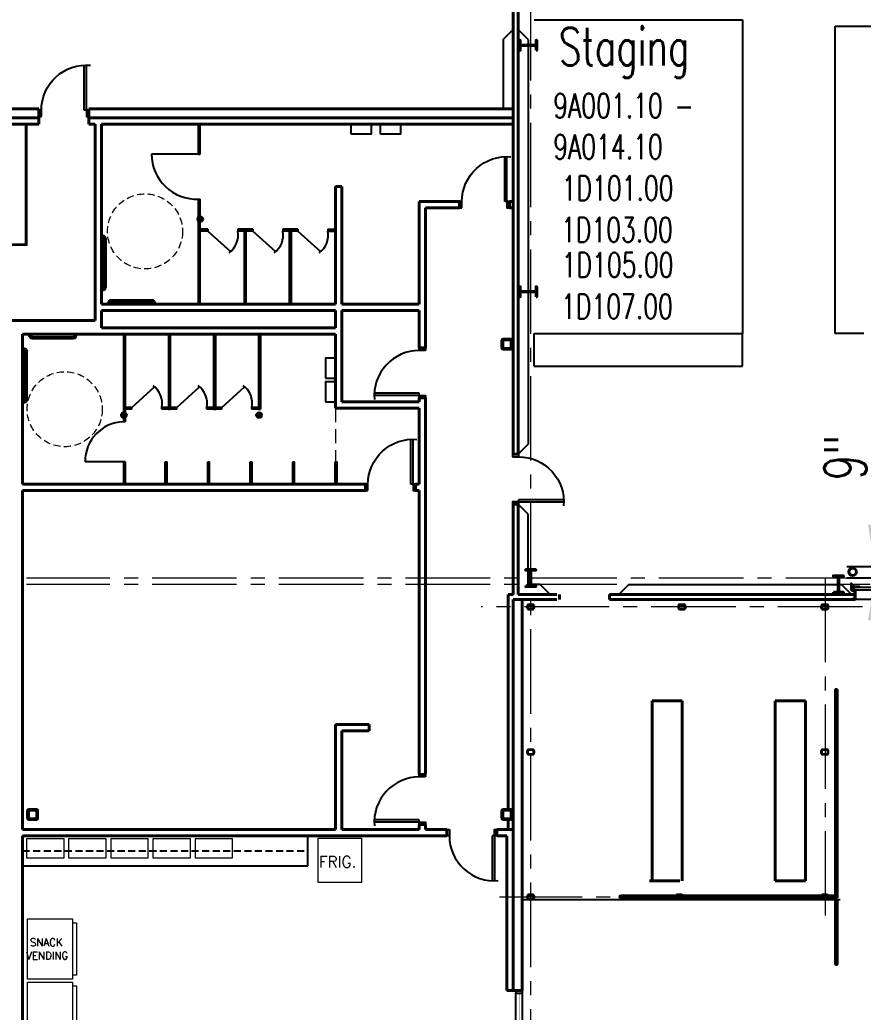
# Model space of a CAD drawing. Header units: inches. Extents: x -1028 to 37906, y -2339 to 19896.
# Drawn here: x 1009 to 1683, y -1055 to -262 of the extents above; entities that cross this region are included whole.
import ezdxf

# ---------------------------------------------------------------- set-up
doc = ezdxf.new("R2010")
doc.units = ezdxf.units.IN
doc.header["$LTSCALE"] = 90
doc.header["$MEASUREMENT"] = 0
for name, pattern in [('CENTER2', [1.125, 0.75, -0.125, 0.125, -0.125]), ('HIDDEN2', [0.1875, 0.125, -0.0625]), ('X02461AFP1$0$HIDDEN4', [0.09375, 0.0625, -0.03125])]:
    doc.linetypes.add(name, pattern=pattern)
doc.layers.add('FDIM', color=2, linetype='Continuous')
for name, color, linetype, lineweight in [('X02461AFP1$0$UCB', 1, 'Continuous', 25), ('X02461AFP1$0$UCENTER', 9, 'CENTER2', 13), ('X02461AFP1$0$UCENTER2', 9, 'CENTER2', 13), ('X02461AFP1$0$UCNT', 4, 'Continuous', 25), ('X02461AFP1$0$UCOL4', 4, 'Continuous', 25), ('X02461AFP1$0$UCOLS', 6, 'Continuous', 40), ('X02461AFP1$0$UCONC_PAD', 2, 'Continuous', 25), ('X02461AFP1$0$UDR', 1, 'Continuous', 25), ('X02461AFP1$0$UFLD', 4, 'Continuous', 25), ('X02461AFP1$0$UFLSL', 2, 'Continuous', 25), ('X02461AFP1$0$UFLSL_1', 8, 'HIDDEN2', 13), ('X02461AFP1$0$UGL', 2, 'Continuous', 25), ('X02461AFP1$0$UGP1', 6, 'Continuous', 40), ('X02461AFP1$0$UHANDICAP', 8, 'X02461AFP1$0$HIDDEN4', 13), ('X02461AFP1$0$UHANDRAIL', 6, 'Continuous', 40), ('X02461AFP1$0$UKIT_EQ', 9, 'Continuous', 13), ('X02461AFP1$0$UNO', 7, 'Continuous', 40), ('X02461AFP1$0$UPLM', 1, 'Continuous', 25), ('X02461AFP1$0$UPLMA', 1, 'Continuous', 25), ('X02461AFP1$0$UPWALL', 9, 'Continuous', 13), ('X02461AFP1$0$USTEEL', 6, 'Continuous', 40), ('X02461AFP1$0$UWI1', 6, 'Continuous', 40), ('X02461AFP1$0$UWI2', 6, 'Continuous', 40), ('X02461AFP1$0$UWIN_SIL', 9, 'Continuous', 13), ('X02461AFP1$0$UWS1', 6, 'Continuous', 40), ('X02461AFP1$0$UWT', 7, 'Continuous', 40)]:
    doc.layers.add(name, color=color, linetype=linetype, lineweight=lineweight)
doc.styles.add('2thirds', font='romans.shx', dxfattribs={"width": 0.7})
doc.styles.add('X02461AFP1$0$3-32', font='ROMANS.SHX', dxfattribs={"height": 22.5})
doc.styles.add('X02461AFP1$0$STANDARD', font='romans')
doc.dimstyles.new('2tfrac16', dxfattribs={"dimscale": 360, "dimtxt": 0.0938, "dimasz": 0.0938, "dimexe": 0.0625, "dimexo": 0.0625, "dimgap": 0.01, "dimtad": 1, "dimdec": 4, "dimzin": 1, "dimdsep": 46, "dimlunit": 5, "dimtxsty": '2thirds', "dimcen": 0.09, "dimclrd": 256, "dimclre": 256, "dimclrt": 256, "dimadec": 0, "dimazin": 0, "dimtfac": 0.75, "dimtdec": 4, "dimtofl": 0, "dimtmove": 0, "dimatfit": 0, "dimfxl": 1, "dimfrac": 2, "dimtolj": 1, "dimtzin": 0, "dimarcsym": 0})

# ---------------------------------------------------------------- blocks, each defined once
blk = doc.blocks.new('X02461AFP1$0$HC_GRBAR')
at = {"layer": 'Defpoints'}
for p, q in [((0, 0), (0, -0.11)), ((0.06, -0.06), (-0.06, -0.06))]:
    blk.add_line(p, q, dxfattribs=at)
at = {"layer": 'X02461AFP1$0$UPLMA'}
for p, q in [((0, 55.44), (0, 52.44)), ((0.5, 55.44), (0, 55.44)), ((0, 52.44), (0.5, 52.44)), ((0.5, 52.44), (0.5, 55.44)), ((0.5, 54.69), (1.25, 54.69)), ((0.5, 53.19), (1.25, 53.19)), ((2, 52.44), (2, 13.44)), ((3.5, 52.44), (3.5, 13.44)), ((0, 10.44), (0, 13.44)), ((0, 13.44), (0.5, 13.44)), ((0.5, 10.44), (0, 10.44)), ((0.5, 13.44), (0.5, 10.44)), ((0.5, 12.69), (1.25, 12.69)), ((0.5, 11.19), (1.25, 11.19)), ((4.56, 0.44), (7.56, 0.44)), ((4.56, -0.06), (4.56, 0.44)), ((5.31, 0.44), (5.31, 1.19)), ((6.81, 0.44), (6.81, 1.19)), ((7.56, 3.44), (40.56, 3.44)), ((7.56, 1.94), (40.56, 1.94)), ((7.56, 0.44), (7.56, -0.06)), ((43.56, 0.44), (40.56, 0.44)), ((40.56, 0.44), (40.56, -0.06)), ((41.31, 0.44), (41.31, 1.19)), ((42.81, 0.44), (42.81, 1.19)), ((43.56, -0.06), (43.56, 0.44)), ((7.56, -0.06), (4.56, -0.06)), ((40.56, -0.06), (43.56, -0.06))]:
    blk.add_line(p, q, dxfattribs=at)
for centre, radius, start, end in [((1.25, 52.44), 2.25, 0, 90), ((1.25, 52.44), 0.75, 0, 90), ((1.25, 13.44), 2.25, 270, 0), ((1.25, 13.44), 0.75, 270, 0), ((7.56, 1.19), 2.25, 90, 180), ((7.56, 1.19), 0.75, 90, 180), ((40.56, 1.19), 2.25, 0, 90), ((40.56, 1.19), 0.75, 0, 90)]:
    blk.add_arc(centre, radius, start, end, dxfattribs=at)
blk = doc.blocks.new('X02461AFP1$0$VENDING')
at = {"color": 0}
for p, q in [((-24, 0), (-24, -36)), ((24, 0), (-24, 0)), ((24, -36), (24, 0)), ((-24, -36), (24, -36)), ((-21, -36), (-21, -39)), ((-21, -39), (21, -39)), ((21, -39), (21, -36))]:
    blk.add_line(p, q, dxfattribs=at)
blk = doc.blocks.new('X02461AFP1$0$30DRM')
for p, q in [((2, 2.5), (2, 38.5)), ((3.75, 2.5), (3.75, 38.43)), ((2, 2.5), (3.75, 2.5)), ((3.75, 2.5), (3.75, 2.5))]:
    blk.add_line(p, q)
for points in [[(0, -2.5), (0, 2.5), (2, 2.5), (2, -2.5)], [(38, -2.5), (38, 2.5), (40, 2.5), (40, -2.5)]]:
    blk.add_lwpolyline(points, close=True)
blk.add_arc((2, 2.5), 36, 0, 95)
blk = doc.blocks.new('X02461AFP1$0$WIN72')
at = {"layer": 'X02461AFP1$0$UGL'}
for p, q in [((70, 5), (2, 5)), ((2, 0), (70, 0))]:
    blk.add_line(p, q, dxfattribs=at)
for points in [[(0, 0), (0, 5), (2, 5), (2, 0)], [(70, 0), (70, 5), (72, 5), (72, 0)]]:
    blk.add_lwpolyline(points, close=True, dxfattribs=at)
at = {"layer": 'X02461AFP1$0$UGL', "const_width": 0.25}
blk.add_lwpolyline([(70, 2.5), (2, 2.5)], dxfattribs=at)
blk = doc.blocks.new('*D149')
at = {"layer": 'Defpoints', "color": 0}
for p in [(1692.12, -699.02), (1820.98, -699.02), (1822.73, -708.02)]:
    blk.add_point(p, dxfattribs=at)
at = {"layer": 'FDIM', "lineweight": -2}
for p, q in [((1692.12, -665.25), (1692.12, -591.64)), ((1798.48, -699.02), (1669.62, -699.02)), ((1800.23, -708.02), (1669.62, -708.02)), ((1692.12, -741.78), (1692.12, -775.55))]:
    blk.add_line(p, q, dxfattribs=at)
at = {"layer": 'FDIM'}
for points in [[(1686.49, -665.25), (1697.75, -665.25), (1692.12, -699.02)], [(1686.49, -741.78), (1697.75, -741.78), (1692.12, -708.02)]]:
    blk.add_solid(points, dxfattribs=at)
at = {"layer": 'FDIM', "insert": (1668.42, -611.56), "char_height": 33.768, "attachment_point": 5, "rotation": 90, "style": '2thirds'}
blk.add_mtext('\\A1;9"', dxfattribs=at)

msp = doc.modelspace()

# ---------------------------------------------------------------- linework, layer by layer
at = {"color": 2}
for p, q in [((1419.745913, -261.800283), (1586.21303, -261.800283)), ((1586.21303, -261.800283), (1586.21303, -512.352081)), ((1660.21303, -512.352081), (1660.21303, -266.875467)), ((1660.21303, -266.875467), (1822.21303, -266.875467)), ((1683.21303, -512.352081), (1660.21303, -512.352081))]:
    msp.add_line(p, q, dxfattribs=at)
at = {"color": 1}
for p, q in [((1419.745913, -512.352081), (1586.21303, -512.352081)), ((1419.745913, -538.503118), (1419.745913, -512.352081)), ((1586.21303, -538.503118), (1586.21303, -512.352081)), ((1419.745913, -538.503118), (1586.21303, -538.503118))]:
    msp.add_line(p, q, dxfattribs=at)
at = {"layer": 'X02461AFP1$0$UCB'}
for p, q in [((1394.978386, -277.479955), (1402.838338, -269.620003)), ((1414.978386, -277.479955), (1407.118434, -269.620003)), ((1394.978386, -277.479955), (1394.978386, -332.769683)), ((1414.978386, -277.479955), (1414.978386, -601.019683)), ((1414.978386, -601.019683), (1406.978386, -609.019683)), ((1414.978386, -657.019683), (1406.978386, -649.019683)), ((1414.978386, -713.153903), (1414.978386, -657.019683)), ((1424.618426, -713.153903), (1414.978386, -713.153903)), ((1432.478378, -721.013855), (1424.618426, -713.153903)), ((1495.477899, -713.014335), (1487.478378, -721.013855)), ((1495.477899, -713.014335), (1665.278435, -713.019968)), ((1495.477899, -713.014335), (1665.278435, -713.019968))]:
    msp.add_line(p, q, dxfattribs=at)
at = {"layer": 'X02461AFP1$0$UCB', "linetype": 'Continuous'}
msp.add_line((1673.272807, -721.01434), (1665.273066, -713.0146), dxfattribs=at)
at = {"layer": 'X02461AFP1$0$UCENTER'}
for p, q in [((1416.978386, -1727.709065), (1416.978386, 4853.515788)), ((7358.264777, -708.015062), (1014.154905, -708.015062)), ((7358.264777, -713.014087), (1014.154905, -713.014087))]:
    msp.add_line(p, q, dxfattribs=at)
at = {"layer": 'X02461AFP1$0$UCENTER2'}
for p, q in [((1652.228332, -707.836051), (1652.228332, -988.232887)), ((1682.120601, -731.014086), (1377.458984, -731.014086)), ((1559.341096, -963.014434), (1392.167183, -963.014434))]:
    msp.add_line(p, q, dxfattribs=at)
at = {"layer": 'X02461AFP1$0$UCNT'}
for p, q in [((1238.956557, -938.019683), (1238.956557, -914.019683)), ((1010.979483, -938.019683), (1238.956557, -938.019683))]:
    msp.add_line(p, q, dxfattribs=at)
at = {"layer": 'X02461AFP1$0$UCNT', "linetype": 'X02461AFP1$0$HIDDEN4'}
msp.add_line((1010.979483, -926.019683), (1238.956557, -926.019683), dxfattribs=at)
at = {"layer": 'X02461AFP1$0$UCOL4'}
for points in [[(1413.978386, -731.764086, 0.4142135624), (1415.228386, -733.014086), (1418.728386, -733.014086, 0.4142135624), (1419.978386, -731.764086), (1419.978386, -730.264086, 0.4142135624), (1418.728386, -729.014086), (1415.228386, -729.014086, 0.4142135624), (1413.978386, -730.264086)], [(1414.603386, -731.764086, 0.4142135624), (1415.228386, -732.389086), (1418.728386, -732.389086, 0.4142135624), (1419.353386, -731.764086), (1419.353386, -730.264086, 0.4142135624), (1418.728386, -729.639086), (1415.228386, -729.639086, 0.4142135624), (1414.603386, -730.264086)], [(1534.853304, -731.764086, 0.4142135624), (1536.103304, -733.014086), (1539.603304, -733.014086, 0.4142135624), (1540.853304, -731.764086), (1540.853304, -730.264086, 0.4142135624), (1539.603304, -729.014086), (1536.103304, -729.014086, 0.4142135624), (1534.853304, -730.264086)], [(1535.478304, -731.764086, 0.4142135624), (1536.103304, -732.389086), (1539.603304, -732.389086, 0.4142135624), (1540.228304, -731.764086), (1540.228304, -730.264086, 0.4142135624), (1539.603304, -729.639086), (1536.103304, -729.639086, 0.4142135624), (1535.478304, -730.264086)], [(1648.978277, -731.764086, 0.4142135624), (1650.228277, -733.014086), (1653.728277, -733.014086, 0.4142135624), (1654.978277, -731.764086), (1654.978277, -730.264086, 0.4142135624), (1653.728277, -729.014086), (1650.228277, -729.014086, 0.4142135624), (1648.978277, -730.264086)], [(1649.603277, -731.764086, 0.4142135624), (1650.228277, -732.389086), (1653.728277, -732.389086, 0.4142135624), (1654.353277, -731.764086), (1654.353277, -730.264086, 0.4142135624), (1653.728277, -729.639086), (1650.228277, -729.639086, 0.4142135624), (1649.603277, -730.264086)], [(1413.978386, -847.76426, 0.4142135624), (1415.228386, -849.01426), (1418.728386, -849.01426, 0.4142135624), (1419.978386, -847.76426), (1419.978386, -846.26426, 0.4142135624), (1418.728386, -845.01426), (1415.228386, -845.01426, 0.4142135624), (1413.978386, -846.26426)], [(1414.603386, -847.76426, 0.4142135624), (1415.228386, -848.38926), (1418.728386, -848.38926, 0.4142135624), (1419.353386, -847.76426), (1419.353386, -846.26426, 0.4142135624), (1418.728386, -845.63926), (1415.228386, -845.63926, 0.4142135624), (1414.603386, -846.26426)], [(1648.978277, -847.76426, 0.4142135624), (1650.228277, -849.01426), (1653.728277, -849.01426, 0.4142135624), (1654.978277, -847.76426), (1654.978277, -846.26426, 0.4142135624), (1653.728277, -845.01426), (1650.228277, -845.01426, 0.4142135624), (1648.978277, -846.26426)], [(1649.603277, -847.76426, 0.4142135624), (1650.228277, -848.38926), (1653.728277, -848.38926, 0.4142135624), (1654.353277, -847.76426), (1654.353277, -846.26426, 0.4142135624), (1653.728277, -845.63926), (1650.228277, -845.63926, 0.4142135624), (1649.603277, -846.26426)], [(1413.978386, -963.764434, 0.4142135624), (1415.228386, -965.014434), (1418.728386, -965.014434, 0.4142135624), (1419.978386, -963.764434), (1419.978386, -962.264434, 0.4142135624), (1418.728386, -961.014434), (1415.228386, -961.014434, 0.4142135624), (1413.978386, -962.264434)], [(1414.603386, -963.764434, 0.4142135624), (1415.228386, -964.389434), (1418.728386, -964.389434, 0.4142135624), (1419.353386, -963.764434), (1419.353386, -962.264434, 0.4142135624), (1418.728386, -961.639434), (1415.228386, -961.639434, 0.4142135624), (1414.603386, -962.264434)], [(1532.853304, -963.764434, 0.4142135624), (1534.103304, -965.014434), (1537.603304, -965.014434, 0.4142135624), (1538.853304, -963.764434), (1538.853304, -962.264434, 0.4142135624), (1537.603304, -961.014434), (1534.103304, -961.014434, 0.4142135624), (1532.853304, -962.264434)], [(1533.478304, -963.764434, 0.4142135624), (1534.103304, -964.389434), (1537.603304, -964.389434, 0.4142135624), (1538.228304, -963.764434), (1538.228304, -962.264434, 0.4142135624), (1537.603304, -961.639434), (1534.103304, -961.639434, 0.4142135624), (1533.478304, -962.264434)], [(1648.978277, -963.764434, 0.4142135624), (1650.228277, -965.014434), (1653.728277, -965.014434, 0.4142135624), (1654.978277, -963.764434), (1654.978277, -962.264434, 0.4142135624), (1653.728277, -961.014434), (1650.228277, -961.014434, 0.4142135624), (1648.978277, -962.264434)], [(1649.603277, -963.764434, 0.4142135624), (1650.228277, -964.389434), (1653.728277, -964.389434, 0.4142135624), (1654.353277, -963.764434), (1654.353277, -962.264434, 0.4142135624), (1653.728277, -961.639434), (1650.228277, -961.639434, 0.4142135624), (1649.603277, -962.264434)]]:
    msp.add_lwpolyline(points, format="xyb", close=True, dxfattribs=at)
at = {"layer": 'X02461AFP1$0$UCOLS'}
for points in [[(1421.278386, -286.011587), (1421.808386, -286.011587), (1421.808386, -278.016587), (1421.278386, -278.016587), (1421.278386, -281.079087, -0.4142135624), (1420.495886, -281.861587), (1409.460886, -281.861587, -0.4142135624), (1408.678386, -281.079087), (1408.678386, -278.016587), (1408.148386, -278.016587), (1408.148386, -286.011587), (1408.678386, -286.011587), (1408.678386, -282.949087, -0.4142135624), (1409.460886, -282.166587), (1420.495886, -282.166587, -0.4142135624), (1421.278386, -282.949087)], [(1421.278386, -483.011587), (1421.808386, -483.011587), (1421.808386, -475.016587), (1421.278386, -475.016587), (1421.278386, -478.079087, -0.4142135624), (1420.495886, -478.861587), (1409.460886, -478.861587, -0.4142135624), (1408.678386, -478.079087), (1408.678386, -475.016587), (1408.148386, -475.016587), (1408.148386, -483.011587), (1408.678386, -483.011587), (1408.678386, -479.949087, -0.4142135624), (1409.460886, -479.166587), (1420.495886, -479.166587, -0.4142135624), (1421.278386, -479.949087)], [(1400.728386, -525.019683, 0.4142135624), (1401.978386, -523.769683), (1401.978386, -518.269683, 0.4142135624), (1400.728386, -517.019683), (1395.228386, -517.019683, 0.4142135624), (1393.978386, -518.269683), (1393.978386, -523.769683, 0.4142135624), (1395.228386, -525.019683)], [(1400.728386, -524.394683, 0.4142135624), (1401.353386, -523.769683), (1401.353386, -518.269683, 0.4142135624), (1400.728386, -517.644683), (1395.228386, -517.644683, 0.4142135624), (1394.603386, -518.269683), (1394.603386, -523.769683, 0.4142135624), (1395.228386, -524.394683)], [(1412.980886, -714.315062), (1412.980886, -714.845062), (1420.975886, -714.845062), (1420.975886, -714.315062), (1417.913386, -714.315062, -0.4142135624), (1417.130886, -713.532562), (1417.130886, -702.497562, -0.4142135624), (1417.913386, -701.715062), (1420.975886, -701.715062), (1420.975886, -701.185062), (1412.980886, -701.185062), (1412.980886, -701.715062), (1416.043386, -701.715062, -0.4142135624), (1416.825886, -702.497562), (1416.825886, -713.532562, -0.4142135624), (1416.043386, -714.315062)], [(1658.970534, -719.314087), (1658.970534, -719.844087), (1666.965534, -719.844087), (1666.965534, -719.314087), (1663.903034, -719.314087, -0.4142135624), (1663.120534, -718.531587), (1663.120534, -707.496587, -0.4142135624), (1663.903034, -706.714087), (1666.965534, -706.714087), (1666.965534, -706.184087), (1658.970534, -706.184087), (1658.970534, -706.714087), (1662.033034, -706.714087, -0.4142135624), (1662.815534, -707.496587), (1662.815534, -718.531587, -0.4142135624), (1662.033034, -719.314087)], [(1021.728386, -901.019683, 0.4142135624), (1022.978386, -899.769683), (1022.978386, -894.269683, 0.4142135624), (1021.728386, -893.019683), (1016.228386, -893.019683, 0.4142135624), (1014.978386, -894.269683), (1014.978386, -899.769683, 0.4142135624), (1016.228386, -901.019683)], [(1021.728386, -900.394683, 0.4142135624), (1022.353386, -899.769683), (1022.353386, -894.269683, 0.4142135624), (1021.728386, -893.644683), (1016.228386, -893.644683, 0.4142135624), (1015.603386, -894.269683), (1015.603386, -899.769683, 0.4142135624), (1016.228386, -900.394683)], [(1400.728386, -901.019683, 0.4142135624), (1401.978386, -899.769683), (1401.978386, -894.269683, 0.4142135624), (1400.728386, -893.019683), (1395.228386, -893.019683, 0.4142135624), (1393.978386, -894.269683), (1393.978386, -899.769683, 0.4142135624), (1395.228386, -901.019683)], [(1400.728386, -900.394683, 0.4142135624), (1401.353386, -899.769683), (1401.353386, -894.269683, 0.4142135624), (1400.728386, -893.644683), (1395.228386, -893.644683, 0.4142135624), (1394.603386, -894.269683), (1394.603386, -899.769683, 0.4142135624), (1395.228386, -900.394683)]]:
    msp.add_lwpolyline(points, format="xyb", close=True, dxfattribs=at)
at = {"layer": 'X02461AFP1$0$UCONC_PAD'}
msp.add_line((1410.228386, -965.014434), (1664.228386, -965.014491), dxfattribs=at)
at = {"layer": 'X02461AFP1$0$UDR'}
msp.add_line((1674.624858, -716.245699), (1674.624858, -715.289952), dxfattribs=at)
for points in [[(1676.133203, -717.764722), (1673.222211, -717.764722), (1673.222211, -711.996422), (1673.332955, -711.996422), (1673.332955, -717.639097), (1676.133203, -717.639097)], [(1675.750565, -715.15843), (1674.392139, -715.15843), (1674.392139, -716.031924), (1673.513997, -716.031924), (1673.513997, -713.698686), (1674.392139, -713.698686), (1674.392139, -714.73968), (1675.750565, -714.73968)], [(1675.373872, -717.448827), (1797.082835, -717.448827), (1797.082835, -715.448827), (1675.373872, -715.448827)]]:
    msp.add_lwpolyline(points, close=True, dxfattribs=at)
for points in [[(1674.624953, -714.126946), (1674.624953, -713.301339), (1673.347211, -713.301339), (1673.347211, -716.316339), (1674.624953, -716.316339), (1674.624953, -715.360592)], [(1674.392139, -715.15843), (1674.392139, -714.73968)], [(1675.750565, -715.448827), (1675.750565, -714.532836), (1679.515459, -714.532836), (1679.515459, -715.448827)]]:
    msp.add_lwpolyline(points, dxfattribs=at)
at = {"layer": 'X02461AFP1$0$UFLD'}
for p, q in [((1151.416565, -419.415866), (1151.416565, -422.655137)), ((1152.365979, -418.870447), (1152.365979, -423.200556)), ((1153.157158, -418.792615), (1153.157158, -423.278388)), ((1154.106572, -419.088788), (1154.106572, -422.982215)), ((1090.323762, -579.347822), (1090.323762, -576.108551)), ((1091.273176, -579.89324), (1091.273176, -575.563132)), ((1092.064355, -579.971073), (1092.064355, -575.4853)), ((1093.013769, -579.6749), (1093.013769, -575.781473)), ((1198.323762, -579.347822), (1198.323762, -576.108551)), ((1199.273176, -579.89324), (1199.273176, -575.563132)), ((1200.064355, -579.971073), (1200.064355, -575.4853)), ((1201.013769, -579.6749), (1201.013769, -575.781473))]:
    msp.add_line(p, q, dxfattribs=at)
for centre in [(1152.978385, -421.035501), (1091.885582, -577.728186), (1199.885582, -577.728186)]:
    msp.add_circle(centre, 2.25, dxfattribs=at)
at = {"layer": 'X02461AFP1$0$UFLSL'}
for p, q in [((1796.228386, -725.014454), (1676.228386, -725.014454)), ((1410.228386, -965.014434), (1410.228386, -1369.269683))]:
    msp.add_line(p, q, dxfattribs=at)
at = {"layer": 'X02461AFP1$0$UFLSL_1'}
msp.add_line((1260.978385, -572.019683), (1260.8549, -633.019683), dxfattribs=at)
at = {"layer": 'X02461AFP1$0$UGP1'}
msp.add_circle((1674.228308, -703.015718), 3, dxfattribs=at)
at = {"layer": 'X02461AFP1$0$UHANDICAP'}
for centre in [(1108.803109, -430.847688), (1044.639689, -572.97786)]:
    msp.add_circle(centre, 30, dxfattribs=at)
at = {"layer": 'X02461AFP1$0$UHANDRAIL'}
for p, q in [((1660.478279, -962.01449), (1660.477955, -797.721977)), ((1661.978282, -963.514487), (1661.977955, -797.624654)), ((1514.053547, -950.014538), (1514.053833, -806.014538)), ((1538.053833, -806.014585), (1514.053833, -806.014538)), ((1538.053547, -950.014585), (1538.053833, -806.014585)), ((1612.477971, -806.014585), (1636.477971, -806.014538)), ((1612.478256, -950.014585), (1612.477971, -806.014585)), ((1636.478256, -950.014538), (1636.477971, -806.014538)), ((1536.053547, -950.014585), (1512.053547, -950.014538)), ((1612.478256, -950.014585), (1636.478256, -950.014538)), ((1661.978282, -963.514487), (1488.978332, -963.51483)), ((1660.478279, -962.01449), (1488.980767, -962.01483)), ((1660.478386, -1016.266145), (1660.478285, -965.76449)), ((1661.978386, -1016.270422), (1661.978285, -965.764487))]:
    msp.add_line(p, q, dxfattribs=at)
for centre, radius, start, end in [((1661.227231, -797.754942), 0.75, 0, 180), ((1488.978331, -962.764828), 0.750002, 90.000265139, 269.999962123), ((1661.228285, -965.764488), 0.75, 0.000114804, 180.000114804), ((1661.228386, -1016.266145), 0.75, 180, 270.000465715), ((1661.228398, -1016.266145), 0.75, 269.999534285, 0)]:
    msp.add_arc(centre, radius, start, end, dxfattribs=at)
at = {"layer": 'X02461AFP1$0$UKIT_EQ'}
for points in [[(1014.053647, -931.5281), (1044.053647, -931.5281), (1044.053647, -916.5281), (1014.053647, -916.5281)], [(1047.726361, -931.5281), (1077.726361, -931.5281), (1077.726361, -916.5281), (1047.726361, -916.5281)], [(1081.399076, -931.5281), (1111.399076, -931.5281), (1111.399076, -916.5281), (1081.399076, -916.5281)], [(1115.07179, -931.5281), (1145.07179, -931.5281), (1145.07179, -916.5281), (1115.07179, -916.5281)], [(1148.744504, -931.5281), (1178.744504, -931.5281), (1178.744504, -916.5281), (1148.744504, -916.5281)], [(1247.21559, -915.814633), (1281.71559, -915.814633), (1281.71559, -951.314633), (1247.21559, -951.314633)]]:
    msp.add_lwpolyline(points, close=True, dxfattribs=at)
at = {"layer": 'X02461AFP1$0$UPLMA'}
for p, q in [((1151.478385, -369.024086), (1151.478385, -345.019683)), ((1152.978385, -369.024086), (1152.978385, -345.019683)), ((1151.478385, -369.024086), (1113.978385, -369.024086)), ((1151.478385, -369.024086), (1152.978385, -369.024086)), ((1151.478385, -489.019683), (1151.478385, -404.992822)), ((1151.478385, -404.992822), (1152.978385, -404.992822)), ((1152.978385, -489.019683), (1152.978385, -405.024086)), ((1158.978385, -429.019683), (1152.978385, -429.019683)), ((1158.978385, -430.519683), (1152.978385, -430.519683)), ((1158.978385, -429.019683), (1158.978385, -430.519683)), ((1158.978385, -430.519683), (1177.088217, -446.999812)), ((1194.978385, -429.019683), (1182.978385, -429.019683)), ((1182.978385, -429.019683), (1182.978385, -430.519683)), ((1194.978385, -430.519683), (1182.978385, -430.519683)), ((1188.228385, -429.019683), (1189.728385, -429.019683)), ((1188.228385, -489.019683), (1188.228385, -430.519683)), ((1189.728385, -489.019683), (1189.728385, -430.519683)), ((1194.978385, -429.019683), (1194.978385, -430.519683)), ((1194.978385, -430.519683), (1213.088217, -446.999812)), ((1230.978385, -429.019683), (1218.978385, -429.019683)), ((1218.978385, -429.019683), (1218.978385, -430.519683)), ((1230.978385, -430.519683), (1218.978385, -430.519683)), ((1224.228385, -429.019683), (1225.728385, -429.019683)), ((1224.228385, -429.019683), (1225.728385, -429.019683)), ((1224.228385, -489.019683), (1224.228385, -430.519683)), ((1225.728385, -489.019683), (1225.728385, -430.519683)), ((1230.978385, -429.019683), (1230.978385, -430.519683)), ((1230.978385, -430.519683), (1249.088217, -446.999812)), ((1254.978385, -429.019683), (1260.978385, -429.019683)), ((1254.978385, -429.019683), (1254.978385, -430.519683)), ((1254.978385, -430.519683), (1260.978385, -430.519683)), ((1091.478385, -513.019683), (1091.478385, -583.019683)), ((1092.978385, -513.019683), (1092.978385, -583.019683)), ((1127.478385, -513.019683), (1127.478385, -571.519683)), ((1128.978385, -513.019683), (1128.978385, -571.519683)), ((1163.478385, -513.019683), (1163.478385, -571.519683)), ((1164.978385, -513.019683), (1164.978385, -571.519683)), ((1199.478385, -513.019683), (1199.478385, -571.519683)), ((1200.978385, -513.019683), (1200.978385, -573.019683)), ((1098.228385, -571.519683), (1116.338217, -555.039554)), ((1134.228385, -571.519683), (1152.338217, -555.039554)), ((1170.228385, -571.519683), (1188.338217, -555.039554)), ((1098.228385, -571.519683), (1092.978385, -571.519683)), ((1098.228385, -573.019683), (1092.978385, -573.019683)), ((1098.228385, -573.019683), (1098.228385, -571.519683)), ((1134.228385, -571.519683), (1122.228385, -571.519683)), ((1122.228385, -573.019683), (1122.228385, -571.519683)), ((1134.228385, -573.019683), (1122.228385, -573.019683)), ((1127.478385, -573.019683), (1128.978385, -573.019683)), ((1134.228385, -573.019683), (1134.228385, -571.519683)), ((1170.228385, -571.519683), (1158.228385, -571.519683)), ((1158.228385, -573.019683), (1158.228385, -571.519683)), ((1170.228385, -573.019683), (1158.228385, -573.019683)), ((1163.478385, -573.019683), (1164.978385, -573.019683)), ((1170.228385, -573.019683), (1170.228385, -571.519683)), ((1194.228385, -573.019683), (1194.228385, -571.519683)), ((1200.978385, -571.519683), (1194.228385, -571.519683)), ((1200.978385, -573.019683), (1194.228385, -573.019683)), ((1199.478385, -573.019683), (1200.978385, -573.019683)), ((1092.978385, -583.019683), (1091.478385, -583.019683)), ((1091.478385, -615.019683), (1060.978385, -615.019683)), ((1092.978385, -615.019683), (1091.478385, -615.019683)), ((1091.478385, -615.019683), (1091.478385, -633.019683)), ((1092.978385, -615.019683), (1092.978385, -633.019683)), ((1124.8549, -633.019683), (1124.8549, -615.019683)), ((1124.8549, -615.019683), (1126.3549, -615.019683)), ((1126.3549, -633.019683), (1126.3549, -615.019683)), ((1158.8549, -633.019683), (1158.8549, -615.019683)), ((1158.8549, -615.019683), (1160.3549, -615.019683)), ((1160.3549, -633.019683), (1160.3549, -615.019683)), ((1192.8549, -633.019683), (1192.8549, -615.019683)), ((1192.8549, -615.019683), (1194.3549, -615.019683)), ((1194.3549, -633.019683), (1194.3549, -615.019683)), ((1226.8549, -633.019683), (1226.8549, -615.019683)), ((1226.8549, -615.019683), (1228.3549, -615.019683)), ((1228.3549, -633.019683), (1228.3549, -615.019683)), ((1260.8549, -633.019683), (1260.8549, -615.019683)), ((1260.8549, -615.019683), (1262.3549, -615.019683)), ((1262.3549, -633.019683), (1262.3549, -615.019683))]:
    msp.add_line(p, q, dxfattribs=at)
for points in [[(1273.617236, -353.019683), (1273.617236, -345.019683), (1289.617236, -345.019683), (1289.617236, -353.019683)], [(1296.89697, -353.019683), (1296.89697, -345.019683), (1312.89697, -345.019683), (1312.89697, -353.019683)], [(1252.978385, -548.150007), (1260.978385, -548.150007), (1260.978385, -532.150007), (1252.978385, -532.150007)], [(1252.978385, -567.019683), (1260.978385, -567.019683), (1260.978385, -551.019683), (1252.978385, -551.019683)]]:
    msp.add_lwpolyline(points, close=True, dxfattribs=at)
for centre, radius, start, end in [((1149.978385, -369.024086), 36, 180, 272.388015463), ((1165.355428, -433.646736), 17.898242, 306.653537937, 10.061949558), ((1201.355428, -433.646736), 17.898242, 306.653537937, 10.061949558), ((1237.355428, -433.646736), 17.898242, 306.653537937, 10.061949558), ((1104.605428, -568.39263), 17.898242, 349.938050442, 53.346462063), ((1140.605428, -568.39263), 17.898242, 349.938050442, 53.346462063), ((1176.605428, -568.39263), 17.898242, 349.938050442, 53.346462063), ((1092.321949, -614.389494), 31.349899, 91.541903336, 181.151824824)]:
    msp.add_arc(centre, radius, start, end, dxfattribs=at)
at = {"layer": 'X02461AFP1$0$UPWALL'}
for p, q in [((1013.229483, -441.019683), (1013.229483, -345.019683)), ((1014.228386, -345.019683), (1014.228386, -442.019683)), ((1014.228875, -442.019683), (1014.229483, -345.019683)), ((1013.229483, -441.019683), (948.229483, -441.019683)), ((1014.228386, -442.019683), (948.229483, -442.019683))]:
    msp.add_line(p, q, dxfattribs=at)
at = {"layer": 'X02461AFP1$0$USTEEL'}
msp.add_lwpolyline([(1676.007122, -724.072482, -0.366629364), (1675.632896, -724.51424), (1674.331147, -724.731198, 0.2463743815), (1673.956922, -725.014669), (1673.956922, -725.014669), (1676.228222, -725.014669), (1676.228212, -717.764617), (1673.956912, -717.764617), (1673.956912, -717.764617, 0.2463743815), (1674.331138, -718.048088), (1675.632886, -718.265046, -0.366629364), (1676.007112, -718.706805)], format="xyb", close=True, dxfattribs=at)
at = {"layer": 'X02461AFP1$0$UWI1'}
for p, q in [((1402.978386, -254.269943), (1402.978386, -609.019683)), ((1406.978386, -254.269943), (1406.978386, -609.019683)), ((1402.978386, -649.019683), (1402.978386, -721.014087)), ((1406.978386, -649.019683), (1406.978386, -721.014087)), ((1398.978386, -721.014087), (1398.978386, -893.019683)), ((1398.978386, -721.014087), (1402.978386, -721.014087)), ((1406.978386, -721.014087), (1437.978375, -721.014087)), ((1439.980474, -721.014174), (1439.978381, -724.918384)), ((1479.978381, -721.014087), (1676.228386, -721.014087)), ((1479.978381, -721.014174), (1479.978382, -725.014448)), ((1676.228304, -721.0144), (1676.228308, -725.014655)), ((1676.22838, -725.014507), (1676.228386, -721.014232)), ((1402.978386, -725.014087), (1437.978369, -725.014087)), ((1479.978382, -725.014087), (1676.22838, -725.014087)), ((1398.978386, -901.019683), (1398.978386, -909.019683))]:
    msp.add_line(p, q, dxfattribs=at)
at = {"layer": 'X02461AFP1$0$UWI2'}
for p, q in [((1402.978386, -609.019683), (1406.978386, -609.019683)), ((1402.978386, -649.019683), (1406.978386, -649.019683)), ((1439.978375, -721.013855), (1439.978369, -725.01413))]:
    msp.add_line(p, q, dxfattribs=at)
at = {"layer": 'X02461AFP1$0$UWS1'}
for p, q in [((581.978386, -340.019683), (1023.978386, -340.019683)), ((1023.978386, -340.019683), (1023.978386, -345.019683)), ((1063.978386, -340.019683), (1402.978386, -340.019683)), ((1063.978386, -340.019683), (1063.978386, -345.019683)), ((590.061952, -345.019683), (1023.978386, -345.019683)), ((1063.978386, -345.019683), (1068.978386, -345.019683)), ((1068.978386, -345.019683), (1068.978386, -502.019683)), ((1073.978386, -345.019683), (1402.978386, -345.019683)), ((1073.978386, -345.019683), (1073.978386, -489.019683)), ((1260.978385, -395.019683), (1265.978385, -395.019683)), ((1260.978385, -395.019683), (1260.978385, -489.019683)), ((1265.978385, -395.019683), (1265.978385, -489.019683)), ((1327.978385, -407.019683), (1359.978386, -407.019683)), ((1327.978385, -407.019683), (1327.978385, -489.019683)), ((1332.978385, -412.019683), (1359.978386, -412.019683)), ((1332.978385, -412.019683), (1332.978385, -524.019683)), ((1359.978386, -407.019683), (1359.978386, -412.019683)), ((1399.978386, -407.019683), (1399.978386, -412.019683)), ((1399.978386, -407.019683), (1402.978386, -407.019683)), ((1399.978386, -412.019683), (1402.978386, -412.019683)), ((1073.978386, -489.019683), (1260.978385, -489.019683)), ((1265.978385, -489.019683), (1327.978385, -489.019683)), ((1073.978386, -494.019683), (1260.978385, -494.019683)), ((1073.978386, -494.019683), (1073.978386, -508.019683)), ((1260.978385, -494.019683), (1260.978385, -508.019683)), ((1265.978385, -494.019683), (1327.978385, -494.019683)), ((1265.978385, -494.019683), (1265.978385, -567.019683)), ((1327.978385, -494.019683), (1327.978385, -524.019683)), ((848.978386, -502.019683), (1068.978386, -502.019683)), ((1010.979483, -513.019683), (1260.978385, -513.019683)), ((1010.979483, -513.019683), (1010.979483, -633.019683)), ((1073.978386, -508.019683), (1260.978385, -508.019683)), ((1260.978385, -513.019683), (1260.978385, -572.019683)), ((1327.978385, -524.019683), (1332.978385, -524.019683)), ((1265.978385, -567.019683), (1327.978385, -567.019683)), ((1327.978385, -564.019683), (1332.978385, -564.019683)), ((1327.978385, -564.019683), (1327.978385, -567.019683)), ((1332.978385, -564.019683), (1332.978385, -864.389029)), ((1260.978385, -572.019683), (1327.978385, -572.019683)), ((1327.978385, -572.019683), (1327.978385, -633.019683)), ((1010.979483, -633.019683), (1284.978385, -633.019683)), ((1284.978385, -638.019683), (1284.978385, -633.019683)), ((1324.978385, -638.019683), (1324.978385, -633.019683)), ((1324.978385, -633.019683), (1327.978385, -633.019683)), ((1010.979483, -638.019683), (1284.978385, -638.019683)), ((1010.979483, -909.019683), (1010.979483, -638.019683)), ((1324.978385, -638.019683), (1327.978385, -638.019683)), ((1327.978385, -638.019683), (1327.978385, -865.019683)), ((1260.978385, -825.019683), (1260.978385, -909.019683)), ((1260.978385, -825.019683), (1287.978385, -825.019683)), ((1287.978385, -825.019683), (1287.978385, -830.019683)), ((1265.978385, -830.019683), (1265.978385, -909.019683)), ((1265.978385, -830.019683), (1287.978385, -830.019683)), ((1327.978385, -865.019683), (1332.978385, -865.019683)), ((1010.979483, -909.019683), (1260.978385, -909.019683)), ((1265.978385, -909.019683), (1327.978385, -909.019683)), ((1327.978385, -905.019683), (1327.978385, -909.019683)), ((1327.978385, -905.019683), (1332.978385, -905.019683)), ((1332.978385, -905.019683), (1332.978385, -909.019683)), ((1332.978385, -909.019683), (1349.979483, -909.019683)), ((1349.979483, -914.019683), (1349.979483, -909.019683)), ((1389.979483, -914.019683), (1389.979483, -909.019683)), ((1389.979483, -909.019683), (1402.978386, -909.019683)), ((1010.979483, -914.019683), (1349.979483, -914.019683)), ((1010.979483, -1125.019683), (1010.979483, -914.019683)), ((1389.979483, -914.019683), (1397.978386, -914.019683)), ((1397.978386, -1037.769683), (1397.978386, -914.019683)), ((1397.978386, -1037.769683), (1402.978386, -1037.769683))]:
    msp.add_line(p, q, dxfattribs=at)
at = {"layer": 'X02461AFP1$0$UWT'}
for p, q in [((1023.978386, -332.769683), (285.229483, -332.769683)), ((1023.978386, -340.019683), (1023.978386, -332.769683)), ((1402.978386, -332.769683), (1063.978386, -332.769683)), ((1063.978386, -340.019683), (1063.978386, -332.769683)), ((1402.978386, -332.769683), (1402.978386, -340.019683)), ((1023.978386, -340.019683), (285.229483, -340.019683)), ((1402.978386, -340.019683), (1063.978386, -340.019683)), ((1402.978386, -1037.769683), (1402.978386, -725.014087)), ((1410.228386, -1037.769683), (1410.228386, -725.014097)), ((1402.978386, -1037.769683), (1410.228386, -1037.769683))]:
    msp.add_line(p, q, dxfattribs=at)

# ---------------------------------------------------------------- block references
at = {"layer": 'X02461AFP1$0$UDR', "xscale": -1}
for p in [(1063.978386, -336.394683), (1399.978386, -409.519683), (1324.978385, -635.519683)]:
    msp.add_blockref('X02461AFP1$0$30DRM', p, dxfattribs=at)
at = {"layer": 'X02461AFP1$0$UDR'}
for p, rotation in [((1330.478385, -564.019683), 90), ((1330.478385, -905.019683), 90), ((1389.979483, -911.519683), 180)]:
    msp.add_blockref('X02461AFP1$0$30DRM', p, dxfattribs=dict(at, rotation=rotation))
at = {"layer": 'X02461AFP1$0$UDR', "xscale": -1, "rotation": 270}
msp.add_blockref('X02461AFP1$0$30DRM', (1404.978386, -649.019683), dxfattribs=at)
at = {"layer": 'X02461AFP1$0$UKIT_EQ', "xscale": -1, "rotation": 90}
for p in [(1014.955853, -1004.543005), (1014.955853, -1054.986735)]:
    msp.add_blockref('X02461AFP1$0$VENDING', p, dxfattribs=at)
at = {"layer": 'X02461AFP1$0$UPLM'}
msp.add_blockref('X02461AFP1$0$HC_GRBAR', (1073.978386, -489.019683), dxfattribs=at)
at = {"layer": 'X02461AFP1$0$UPLM', "xscale": -1, "rotation": 180}
msp.add_blockref('X02461AFP1$0$HC_GRBAR', (1010.979483, -513.075958), dxfattribs=at)
at = {"layer": 'X02461AFP1$0$UWIN_SIL', "xscale": -1, "rotation": 90}
msp.add_blockref('X02461AFP1$0$WIN72', (1410.228386, -1037.769683), dxfattribs=at)

# ---------------------------------------------------------------- texts
at = {"style": '2thirds', "width": 0.7}
for s, p in [('1D101.00', (1441.890108, -406.096529)), ('1D103.00', (1441.359843, -439.322103)), ('1D105.00', (1441.890108, -467.458475)), ('1D107.00', (1441.359843, -500.684049))]:
    msp.add_text(s, height=19.6975909, dxfattribs=at).set_placement(p)
at = {"attachment_point": 1, "style": '2thirds'}
for s, insert, char_height, width in [('Staging', (1439.501698, -268.120976), 30, 419.79251486), ('9A001.10 -\\P9A014.10', (1435.016227, -320.470282), 19.6975909, 127.87473734)]:
    msp.add_mtext(s, dxfattribs=dict(at, insert=insert, char_height=char_height, width=width))
at = {"layer": 'X02461AFP1$0$UNO'}
for s, height, style, p in [('FRIG.', 9, 'X02461AFP1$0$3-32', (1247.699997, -939.401809)), ('SNACK', 6, 'X02461AFP1$0$STANDARD', (1016.782542, -1002.206237)), ('VENDING', 6, 'X02461AFP1$0$STANDARD', (1013.733655, -1012.811449))]:
    msp.add_text(s, height=height, dxfattribs=dict(at, style=style)).set_placement(p)

# ---------------------------------------------------------------- dimensions: what is measured, and where the dimension line sits
at = {"layer": 'FDIM'}
dim = msp.add_linear_dim(base=(1692.118562, -699.018727), p1=(1822.733719, -708.015062), p2=(1820.97816, -699.018727), angle=90, dimstyle='2tfrac16', override={"dimpost": '"'}, dxfattribs=at)
dim.commit()
dim.dimension.update_dxf_attribs({"geometry": '*D149', "text_midpoint": (1668.418562, -611.561527)})

doc.saveas('drawing.dxf')
